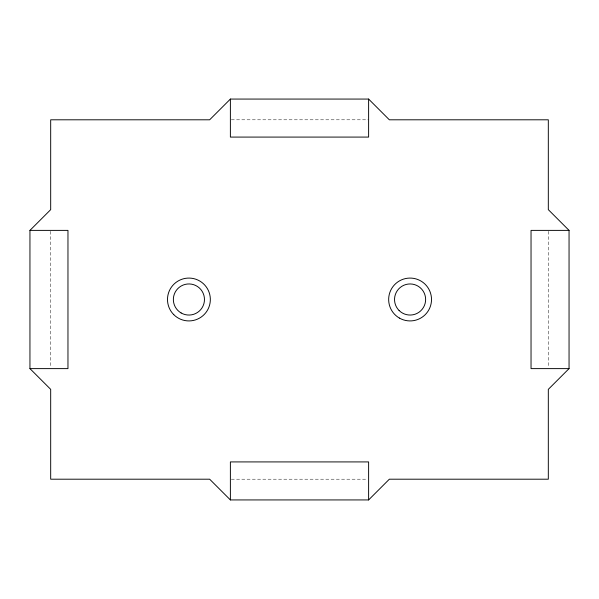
<?xml version="1.0" encoding="UTF-8"?>
<svg xmlns="http://www.w3.org/2000/svg" width="599" height="599" viewBox="0 0 599 599"><rect width="100%" height="100%" fill="white"/><g stroke="black" fill="none" stroke-linecap="round" stroke-linejoin="round"><path stroke-width="0.45" stroke-dasharray="3 2.25" d="M231.319 119.8L368.617 119.8M231.319 479.2L367.681 479.2M548.317 231.319L548.317 367.681M50.683 231.319L50.683 367.681"/><path stroke-width="0.9" d="M29.95 230.383L50.683 209.65L50.683 119.8L209.65 119.8L230.383 99.067L368.617 99.067L389.35 119.8L548.317 119.8L548.317 209.65L569.05 230.383L569.05 368.617L548.317 389.35L548.317 479.2L389.35 479.2L368.617 499.933L230.383 499.933L209.65 479.2L50.683 479.2L50.683 389.35L29.95 368.617L29.95 230.383L67.964 230.383L67.964 368.617L29.95 368.617M569.05 230.383L531.036 230.383L531.036 368.617L569.05 368.617M368.617 99.067L368.617 137.081L230.383 137.081L230.383 99.067M368.617 499.933L368.617 461.919L230.383 461.919L230.383 499.933M181.138 312.97A15.552 15.552 0 0 0 204.469 299.5A15.552 15.552 0 0 0 181.138 286.03A15.552 15.552 0 0 0 181.138 312.97M399.091 310.499A15.552 15.552 0 0 0 425.103 303.528A15.552 15.552 0 0 0 406.062 284.48A15.552 15.552 0 0 0 399.091 310.499M399.368 318.054A21.429 21.429 0 0 0 431.512 299.5A21.429 21.429 0 0 0 399.368 280.946A21.429 21.429 0 0 0 399.368 318.054M173.762 314.647A21.429 21.429 0 0 0 209.613 305.048A21.429 21.429 0 0 0 183.369 278.805A21.429 21.429 0 0 0 173.762 314.647"/></g></svg>
